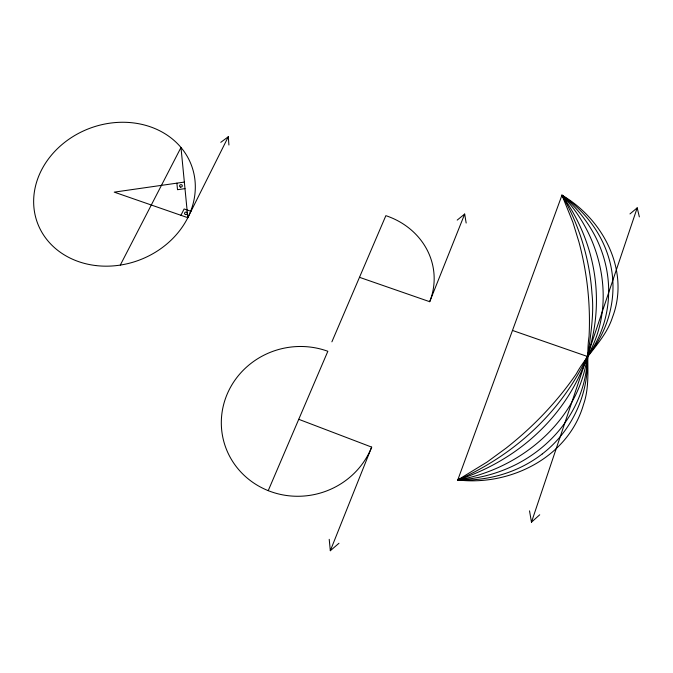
<?xml version="1.0" encoding="UTF-8"?>
<svg xmlns="http://www.w3.org/2000/svg" width="673" height="673" viewBox="0 0 673 673"><rect width="100%" height="100%" fill="white"/><g stroke="black" fill="none" stroke-linecap="round" stroke-linejoin="round"><path stroke-width="1.01" d="M542.295 453.905C571.957 431.183 589.296 393.73 587.226 356.404C610.016 329.863 618.958 291.998 608.897 258.306A123.605 110.54 10 0 0 561.963 195.195C570.418 209.799 577.207 225.337 582.254 241.439A270.613 248.253 -6.5 0 1 591.988 293.697C594.654 318.279 588.951 342.456 586.713 366.692C584.257 390.39 573.892 412.827 558.632 430.998A146.159 134.693 9.5 0 1 517.529 463.747C499.046 473.296 478.587 478.94 457.783 479.958L561.955 195.204C602.991 218.902 630.265 270.723 612.514 317.185C605.532 339.133 587.092 353.838 576.441 373.658C565.968 389.011 554.056 403.354 541.126 416.688A351.34 308.932 -9.7 0 1 505.987 448.21L486.983 462.107L457.783 479.958A209.69 191.258 0.9 0 0 561.955 195.204C576.155 206.863 587.815 221.501 596.051 237.931A143.416 129.023 8.3 0 1 608.426 283.493C610.133 309.294 602.899 335.718 587.226 356.404C578.157 376.257 566.018 394.63 551.793 411.161A266.23 239.664 -4.3 0 1 508.46 450.927C492.661 462.376 475.668 472.152 457.783 479.958C510.1 486.293 568.298 457.396 583.483 404.599C591.289 382.399 585.603 359.046 589.06 336.323C589.969 318.708 589.254 301.033 587.092 283.543A367.365 335.877 -18.3 0 0 578.906 241.885L572.891 222.275L561.955 195.204C602.318 236.366 617.478 305.349 587.226 356.404C579.091 420.81 519.615 469.603 457.783 479.958A126.886 117.195 12.6 0 0 542.303 453.913M539.721 514.769L531.468 522.181L637.205 207.848L639.35 216.899M338.973 543.262L330.325 550.716L371.673 447.116L298.745 419.304M359.491 277.318L429.702 301.697L464.681 214.056L466.17 223.041M268.224 490.651L327.844 351.281A77.959 74.737 -12.8 0 0 226.725 395.211A77.959 74.737 -12.8 0 0 270.824 491.635A77.959 74.737 -12.8 0 0 371.673 447.116M331.89 341.825L385.865 215.663A74.316 67.51 -2.1 0 1 429.702 301.697M184.352 182.08L114.242 192.142L187.817 217.69L228.315 136.737L228.913 145.015M180.928 215.301L184.116 208.958L190.997 211.33M120.299 265.086L180.987 147.488L187.817 217.69M629.97 213.93L637.205 207.848M457.203 220.096L464.681 214.056M220.778 142.348L228.315 136.737M184.991 188.625L177.512 189.702L176.89 183.149M512.481 330.443L587.226 356.404M529.525 510.866L531.468 522.181M329.215 539.317L330.325 550.716M95.642 265.541A82.207 70.387 -20.6 0 0 191.99 166.837A82.207 70.387 -20.6 0 0 55.834 150.289A82.207 70.387 -20.6 0 0 95.642 265.541M180.499 187.086A1.405 1.22 -16.3 0 0 182.299 185.538A1.405 1.22 -16.3 0 0 180.002 185.033A1.405 1.22 -16.3 0 0 180.499 187.086M185.504 214.536A1.422 1.245 -16.9 0 0 187.355 212.988A1.422 1.245 -16.9 0 0 185.041 212.424A1.422 1.245 -16.9 0 0 185.504 214.536"/></g></svg>
